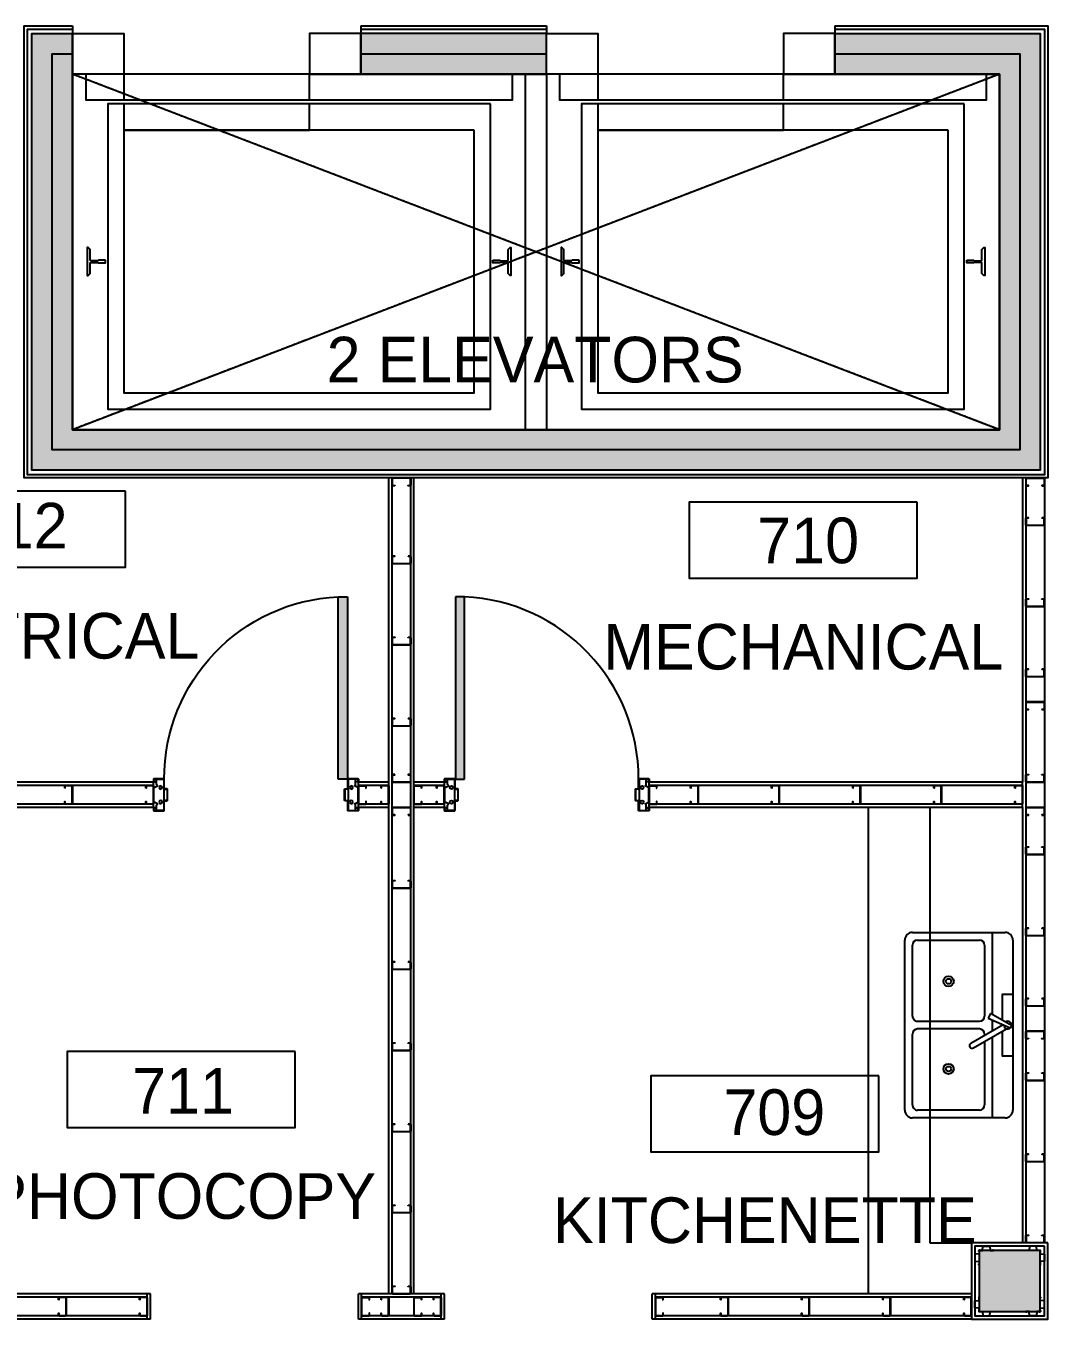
# Model space of a CAD drawing. Header units: millimetres. Extents: x 5414 to 278894, y 4264 to 146383.
# Drawn here: x 77562 to 82594, y 16113 to 22489 of the extents above; entities that cross this region are included whole.
import ezdxf
from ezdxf.enums import TextEntityAlignment as Align

# ---------------------------------------------------------------- set-up
doc = ezdxf.new("R2010")
doc.units = ezdxf.units.MM
doc.linetypes.add('Commercial Base Plan$0$ACAD_ISO02W100', pattern=[15, 12, -3])
for name, color, linetype in [('Commercial Base Plan$0$A-DR-INT', 6, 'Continuous'), ('Commercial Base Plan$0$A-GL-RMS-IDN', 6, 'Continuous'), ('Commercial Base Plan$0$A-PL-LAY-S', 6, 'Continuous'), ('Commercial Base Plan$0$H-PB-FIX', 6, 'Continuous')]:
    doc.layers.add(name, color=color, linetype=linetype)
doc.styles.add('Commercial Base Plan$0$STYLUS BT', font='stylu.ttf')

# ---------------------------------------------------------------- blocks, each defined once
blk = doc.blocks.new('Commercial Base Plan$0$wbFurringChanel 70x22')
blk.add_lwpolyline([(4.9, 2.6), (0.5, 2.6, 0.414214), (0, 2.1), (0, 0.5, 0.414214), (0.5, 0), (15.5, 0, 0.394412), (16, 0.5), (17.5, 21.5, -0.394412), (18, 22), (18.3, 22, -0.198912), (18.6, 21.9), (19.1, 21.4, 0.198912), (19.4, 21.3), (50.6, 21.3), (50.6, 21.3, 0.198912), (50.9, 21.4), (51.4, 21.9, -0.198912), (51.7, 22), (52, 22, -0.394412), (52.5, 21.5), (54, 0.5, 0.394412), (54.5, 0), (69.5, 0, 0.414214), (70, 0.5), (70, 1.5, 0.414214), (69.5, 2), (65, 2)], format="xyb")
blk = doc.blocks.new('Commercial Base Plan$0$wbDoorPlan 900x124(1010ro)')
for p, q in [((54.5, 976.1), (54.5, 77)), ((99.5, 976.1), (54.5, 976.1)), ((99.5, 77), (99.5, 976.1)), ((54.5, 77), (99.5, 77)), ((1, -34.6), (1, 34.5)), ((1009, -34.6), (1009, 34.5))]:
    blk.add_line(p, q)
for points in [[(9, 65), (2, 65, -0.414214), (1, 66), (1, 77, -0.414214), (2, 78), (50, 78, -0.414214), (51, 77), (51, 29, 0.414214), (52, 28), (66, 28, -0.414214), (67, 27), (67, -27, -0.414214), (66, -28), (52, -28, 0.414214), (51, -29), (51, -77, -0.414214), (50, -78), (2, -78, -0.414214), (1, -77), (1, -66, -0.414214), (2, -65), (9, -65), (9, -64), (2, -64, 0.414214), (0, -66), (0, -77, 0.414214), (2, -79), (50, -79, 0.414214), (52, -77), (52, -29), (66, -29, 0.414214), (68, -27), (68, 27, 0.414214), (66, 29), (52, 29), (52, 77, 0.414214), (50, 79), (2, 79, 0.414214), (0, 77), (0, 66, 0.414214), (2, 64), (9, 64)], [(1001, 65), (1008, 65, 0.414214), (1009, 66), (1009, 77, 0.414214), (1008, 78), (960, 78, 0.414214), (959, 77), (959, 29, -0.414214), (958, 28), (944, 28, 0.414214), (943, 27), (943, -27, 0.414214), (944, -28), (958, -28, -0.414214), (959, -29), (959, -77, 0.414214), (960, -78), (1008, -78, 0.414214), (1009, -77), (1009, -66, 0.414214), (1008, -65), (1001, -65), (1001, -64), (1008, -64, -0.414214), (1010, -66), (1010, -77, -0.414214), (1008, -79), (960, -79, -0.414214), (958, -77), (958, -29), (944, -29, -0.414214), (942, -27), (942, 27, -0.414214), (944, 29), (958, 29), (958, 77, -0.414214), (960, 79), (1008, 79, -0.414214), (1010, 77), (1010, 66, -0.414214), (1008, 64), (1001, 64)]]:
    blk.add_lwpolyline(points, format="xyb", close=True)
for points in [[(0, -34), (0, 34), (20, 45), (15, 51.5), (15, 77), (50, 77), (50, -77), (15, -77), (15, -51.5), (20, -45)], [(1010, -34), (1010, 34), (990, 45), (995, 51.5), (995, 77), (960, 77), (960, -77), (995, -77), (995, -51.5), (990, -45)]]:
    blk.add_lwpolyline(points, close=True)
for centre in [(35, 36), (975, 36), (35, -36), (975, -36)]:
    blk.add_circle(centre, 8)
blk.add_arc((58.9, 77.9), 899.1, 359.94192, 87.41192)
blk.add_solid([(54.5, 976.1), (99.5, 976.1), (54.5, 77), (99.5, 77)])
blk = doc.blocks.new('Commercial Base Plan$0$att.RoomName&Number')
blk.add_lwpolyline([(-7.5, 0), (7.5, 0), (7.5, 5), (-7.5, 5)], close=True)
at = {"style": 'Commercial Base Plan$0$STYLUS BT'}
for tag, p in [('ROOM_NAME', (0, 9.5)), ('ROOM', (0, 2.5))]:
    blk.add_attdef(tag, text='', height=3, dxfattribs=at).set_placement(p, align=Align.MIDDLE)
blk = doc.blocks.new('Commercial Base Plan$0$wbC_Stud 92x38')
blk.add_lwpolyline([(-13, 38), (-3, 38, -0.414214), (0, 35), (0, 3, -0.414214), (-3, 0), (-89, 0, -0.414214), (-92, 3), (-92, 35, -0.414214), (-89, 38), (-79, 38), (-79, 37), (-89, 37, 0.414214), (-91, 35), (-91, 3, 0.414214), (-89, 1), (-3, 1, 0.414214), (-1, 3), (-1, 35, 0.414214), (-3, 37), (-13, 37)], format="xyb", close=True)
blk = doc.blocks.new('Commercial Base Plan$0$Sink-double - 36 in top')
for p, q in [((2, -6.6), (-57.4, -110.2)), ((-34.8, -121.7), (14, -12.8)), ((-1.5, -48.2), (90.6, -207.7)), ((112.6, -195), (18.2, -31.6)), ((-457.2, -101.6), (-52.5, -101.6)), ((-57.4, -110.2), (-34.8, -121.7)), ((-25.8, -101.6), (29.3, -101.6)), ((58.7, -101.6), (457.2, -101.6)), ((-19.1, -469.9), (-19.1, -165.1)), ((19.1, -165.1), (19.1, -469.9))]:
    blk.add_line(p, q)
for points in [[(-419.1, 0), (419.1, 0)], [(-23.3, -50.8), (-152.4, -50.8), (-152.4, 0), (152.4, 0), (152.4, -50.8), (29.4, -50.8)], [(-457.2, -495.3), (-457.2, -38.1)], [(-0.2, -50.8), (-3, -50.8)], [(457.2, -38.1), (457.2, -495.3)], [(-419.1, -469.9), (-419.1, -165.1)], [(-393.7, -139.7), (-44.4, -139.7)], [(44.4, -139.7), (51.3, -139.7)], [(80.7, -139.7), (393.7, -139.7)], [(419.1, -165.1), (419.1, -469.9)], [(-44.4, -495.3), (-393.7, -495.3)], [(393.7, -495.3), (44.4, -495.3)], [(419.1, -533.4), (-419.1, -533.4)]]:
    blk.add_lwpolyline(points)
for centre, radius in [((-215.9, -317.5), 25.4), ((-215.9, -317.5), 12.7), ((215.9, -317.5), 25.4), ((215.9, -317.5), 12.7)]:
    blk.add_circle(centre, radius)
for centre, radius, start, end in [((-419.1, -38.1), 38.1, 90, 180), ((419.1, -38.1), 38.1, 0, 90), ((0, -25.4), 19.1, 269.2246, 216.2304), ((-393.7, -165.1), 25.4, 90, 180), ((-44.4, -165.1), 25.4, 0, 90), ((44.4, -165.1), 25.4, 90, 180), ((393.7, -165.1), 25.4, 0, 90), ((101.6, -201.4), 12.7, 210, 30), ((-419.1, -495.3), 38.1, 180, 270), ((-393.7, -469.9), 25.4, 180, 270), ((-44.4, -469.9), 25.4, 270, 0), ((44.4, -469.9), 25.4, 180, 270), ((393.7, -469.9), 25.4, 270, 0), ((419.1, -495.3), 38.1, 270, 0)]:
    blk.add_arc(centre, radius, start, end)

msp = doc.modelspace()

# ---------------------------------------------------------------- hatches: boundary and pattern name
at = {"layer": 'Commercial Base Plan$0$A-PL-LAY-S'}
h = msp.add_hatch(color=256, dxfattribs=at)
h.paths.add_polyline_path([(79214, 22251.2), (80129, 22251.2), (80129, 22451.2), (79214, 22451.2)], flags=17)
h.paths.add_polyline_path([(77792, 22251.2), (77792, 20498.2), (82364, 20498.2), (82364, 22251.2), (81551, 22251.2), (81551, 22451.2), (82564, 22451.2), (82564, 20298.2), (77592, 20298.2), (77592, 22451.2), (77792, 22451.2)])
msp.add_hatch(color=256, dxfattribs=at).paths.add_polyline_path([(82564, 16451.2), (82264, 16451.2), (82264, 16151.2), (82564, 16151.2)])
msp.add_hatch(color=256, dxfattribs=at).paths.add_polyline_path([(82564, 16451.2), (82264, 16451.2), (82264, 16151.2), (82564, 16151.2)])

# ---------------------------------------------------------------- linework, layer by layer
at = {"layer": 'Commercial Base Plan$0$A-DR-INT'}
msp.add_line((79352, 18760.2), (79352, 20260.2), dxfattribs=at)
at = {"layer": 'Commercial Base Plan$0$A-PL-LAY-S'}
for p, q in [((77792, 22489.2), (77792, 22451.2)), ((79214, 22489.2), (80129, 22489.2)), ((79214, 22489.2), (79214, 22451.2)), ((79214, 22473.2), (80129, 22473.2)), ((80129, 22489.2), (80129, 22451.2)), ((81551, 22489.2), (81551, 22451.2)), ((79368, 16237.2), (79368, 20260.2)), ((79460, 16237.2), (79460, 20260.2)), ((79476, 18760.2), (79476, 20260.2)), ((82478, 20260.2), (82478, 18760.2)), ((82494, 20260.2), (82494, 16489.2)), ((82586, 20260.2), (82586, 16489.2)), ((78192, 18760.2), (76350, 18760.2)), ((78192, 18636.2), (78192, 18760.2)), ((79352, 18760.2), (79202, 18760.2)), ((79202, 18636.2), (79202, 18760.2)), ((79352, 18636.2), (79352, 18760.2)), ((79626, 18760.2), (79476, 18760.2)), ((79476, 18636.2), (79476, 18760.2)), ((79626, 18636.2), (79626, 18760.2)), ((82478, 18760.2), (80636, 18760.2)), ((80636, 18636.2), (80636, 18760.2)), ((82478, 18636.2), (82478, 18760.2)), ((78192, 18744.2), (76350, 18744.2)), ((79352, 18744.2), (79202, 18744.2)), ((79626, 18744.2), (79476, 18744.2)), ((82478, 18744.2), (80636, 18744.2)), ((78192, 18652.2), (76350, 18652.2)), ((78192, 18636.2), (76350, 18636.2)), ((79352, 18652.2), (79202, 18652.2)), ((79352, 18636.2), (79202, 18636.2)), ((79352, 16237.2), (79352, 18636.2)), ((79626, 18652.2), (79476, 18652.2)), ((79476, 16237.2), (79476, 18636.2)), ((79626, 18636.2), (79476, 18636.2)), ((82478, 18652.2), (80636, 18652.2)), ((82478, 18636.2), (80636, 18636.2)), ((81716, 18636.2), (81716, 16237.2)), ((82021, 18636.2), (82021, 16489.2)), ((82478, 18636.2), (82478, 16489.2)), ((82021, 16489.2), (82226, 16489.2)), ((78177, 16237.2), (76602, 16237.2)), ((78161, 16221.2), (76602, 16221.2)), ((78161, 16113.2), (78161, 16237.2)), ((78177, 16113.2), (78177, 16237.2)), ((79352, 16237.2), (79202, 16237.2)), ((79202, 16113.2), (79202, 16237.2)), ((79218, 16113.2), (79218, 16237.2)), ((79610, 16221.2), (79218, 16221.2)), ((79476, 16237.2), (79352, 16237.2)), ((79626, 16237.2), (79476, 16237.2)), ((79610, 16113.2), (79610, 16237.2)), ((79626, 16113.2), (79626, 16237.2)), ((82226, 16237.2), (80651, 16237.2)), ((80651, 16113.2), (80651, 16237.2)), ((80667, 16113.2), (80667, 16237.2)), ((82226, 16221.2), (80667, 16221.2)), ((78161, 16129.2), (76602, 16129.2)), ((78177, 16113.2), (76602, 16113.2)), ((79626, 16113.2), (79202, 16113.2)), ((79610, 16129.2), (79218, 16129.2)), ((82226, 16113.2), (80651, 16113.2)), ((82226, 16129.2), (80667, 16129.2))]:
    msp.add_line(p, q, dxfattribs=at)
at = {"layer": 'Commercial Base Plan$0$A-PL-LAY-S', "linetype": 'Continuous'}
for p, q in [((82364, 20498.2), (77792, 22251.2)), ((82364, 22251.2), (77792, 20498.2))]:
    msp.add_line(p, q, dxfattribs=at)
at = {"layer": 'Commercial Base Plan$0$A-PL-LAY-S', "linetype": 'Commercial Base Plan$0$ACAD_ISO02W100'}
for p, q in [((82364, 20498.2), (77792, 22251.2)), ((82364, 22251.2), (77792, 20498.2))]:
    msp.add_line(p, q, dxfattribs=at)
at = {"layer": 'Commercial Base Plan$0$A-PL-LAY-S'}
for points in [[(81551, 22489.2), (82602, 22489.2), (82602, 20260.2), (77554, 20260.2), (77554, 22489.2), (77792, 22489.2)], [(81551, 22473.2), (82586, 22473.2), (82586, 20276.2), (77570, 20276.2), (77570, 22473.2), (77792, 22473.2)], [(81551, 22451.2), (81551, 22251.2), (82364, 22251.2), (82364, 20498.2), (77792, 20498.2), (77792, 22451.2)], [(79214, 22451.2), (79214, 22251.2), (80129, 22251.2), (80129, 22451.2)], [(81551, 22351.2), (82364, 22351.2), (82464, 22351.2), (82464, 20498.2), (82464, 20398.2), (77792, 20398.2), (77692, 20398.2), (77692, 22251.2), (77692, 22351.2), (77792, 22351.2)], [(79214, 22351.2), (80129, 22351.2)]]:
    msp.add_lwpolyline(points, dxfattribs=at)
for points in [[(77792, 22251.2), (77792, 20498.2), (82364, 20498.2), (82364, 22251.2), (81551, 22251.2), (81551, 22451.2), (82564, 22451.2), (82564, 20298.2), (77592, 20298.2), (77592, 22451.2), (77792, 22451.2)], [(79214, 22251.2), (80129, 22251.2), (80129, 22451.2), (79214, 22451.2)], [(82364, 22251.2), (77792, 22251.2), (77792, 20498.2), (82364, 20498.2)], [(82586, 16473.2), (82242, 16473.2), (82242, 16129.2), (82586, 16129.2)], [(82564, 16451.2), (82264, 16451.2), (82264, 16151.2), (82564, 16151.2)]]:
    msp.add_lwpolyline(points, close=True, dxfattribs=at)
at = {"layer": 'Commercial Base Plan$0$A-PL-LAY-S', "ltscale": 0.3}
for points in [[(77792, 22451.2), (78046, 22451.2), (78046, 22251.2), (77792, 22251.2)], [(77792, 22451.2), (78046, 22451.2), (78046, 22251.2), (77792, 22251.2)], [(79214, 22451.2), (78961, 22451.2), (78961, 22251.2), (79214, 22251.2)], [(79214, 22451.2), (78961, 22451.2), (78961, 22251.2), (79214, 22251.2)], [(80129, 22451.2), (80383, 22451.2), (80383, 22251.2), (80129, 22251.2)], [(80129, 22451.2), (80383, 22451.2), (80383, 22251.2), (80129, 22251.2)], [(81551, 22451.2), (81298, 22451.2), (81298, 22251.2), (81551, 22251.2)], [(81551, 22451.2), (81298, 22451.2), (81298, 22251.2), (81551, 22251.2)], [(77857, 22251.2), (77857, 22124.2), (79962, 22124.2), (79962, 22251.2)], [(77857, 22251.2), (77857, 22124.2), (79962, 22124.2), (79962, 22251.2)], [(78961, 22251.2), (78046, 22251.2), (78046, 22124.2), (78961, 22124.2)], [(78961, 22251.2), (78046, 22251.2), (78046, 22124.2), (78961, 22124.2)], [(80129, 20498.2), (80027, 20498.2), (80027, 22251.2), (80129, 22251.2)], [(80129, 20498.2), (80027, 20498.2), (80027, 22251.2), (80129, 22251.2)], [(82299, 22251.2), (80194, 22251.2), (80194, 22124.2), (82299, 22124.2)], [(82299, 22251.2), (80194, 22251.2), (80194, 22124.2), (82299, 22124.2)], [(81298, 22251.2), (80383, 22251.2), (80383, 22124.2), (81298, 22124.2)], [(81298, 22251.2), (80383, 22251.2), (80383, 22124.2), (81298, 22124.2)], [(79853, 22104.7), (77966, 22104.7), (77966, 20599.7), (79853, 20599.7)], [(79853, 22104.7), (77966, 22104.7), (77966, 20599.7), (79853, 20599.7)], [(78961, 22104.7), (78046, 22104.7), (78046, 21974.7), (78961, 21974.7)], [(78961, 22104.7), (78046, 22104.7), (78046, 21974.7), (78961, 21974.7)], [(82190, 22104.7), (80303, 22104.7), (80303, 20599.7), (82190, 20599.7)], [(82190, 22104.7), (80303, 22104.7), (80303, 20599.7), (82190, 20599.7)], [(81298, 22104.7), (80383, 22104.7), (80383, 21974.7), (81298, 21974.7)], [(81298, 22104.7), (80383, 22104.7), (80383, 21974.7), (81298, 21974.7)], [(79773, 21974.7), (78046, 21974.7), (78046, 20679.7), (79773, 20679.7)], [(79773, 21974.7), (78046, 21974.7), (78046, 20679.7), (79773, 20679.7)], [(82110, 21974.7), (80383, 21974.7), (80383, 20679.7), (82110, 20679.7)], [(82110, 21974.7), (80383, 21974.7), (80383, 20679.7), (82110, 20679.7)], [(77954, 21334.2), (77919.5, 21334.2), (77916.5, 21331.2), (77882, 21331.2), (77879, 21334.2), (77879, 21386.2), (77869, 21396.2), (77865, 21396.2), (77865, 21258.2), (77869, 21258.2), (77879, 21268.2), (77879, 21320.2), (77882, 21323.2), (77916.5, 21323.2), (77919.5, 21320.2), (77954, 21320.2)], [(77954, 21334.2), (77919.5, 21334.2), (77916.5, 21331.2), (77882, 21331.2), (77879, 21334.2), (77879, 21386.2), (77869, 21396.2), (77865, 21396.2), (77865, 21258.2), (77869, 21258.2), (77879, 21268.2), (77879, 21320.2), (77882, 21323.2), (77916.5, 21323.2), (77919.5, 21320.2), (77954, 21320.2)], [(79865, 21334.2), (79899.5, 21334.2), (79902.5, 21331.2), (79937, 21331.2), (79940, 21334.2), (79940, 21386.2), (79950, 21396.2), (79954, 21396.2), (79954, 21258.2), (79950, 21258.2), (79940, 21268.2), (79940, 21320.2), (79937, 21323.2), (79902.5, 21323.2), (79899.5, 21320.2), (79865, 21320.2)], [(79865, 21334.2), (79899.5, 21334.2), (79902.5, 21331.2), (79937, 21331.2), (79940, 21334.2), (79940, 21386.2), (79950, 21396.2), (79954, 21396.2), (79954, 21258.2), (79950, 21258.2), (79940, 21268.2), (79940, 21320.2), (79937, 21323.2), (79902.5, 21323.2), (79899.5, 21320.2), (79865, 21320.2)], [(80291, 21334.2), (80256.5, 21334.2), (80253.5, 21331.2), (80219, 21331.2), (80216, 21334.2), (80216, 21386.2), (80206, 21396.2), (80202, 21396.2), (80202, 21258.2), (80206, 21258.2), (80216, 21268.2), (80216, 21320.2), (80219, 21323.2), (80253.5, 21323.2), (80256.5, 21320.2), (80291, 21320.2)], [(80291, 21334.2), (80256.5, 21334.2), (80253.5, 21331.2), (80219, 21331.2), (80216, 21334.2), (80216, 21386.2), (80206, 21396.2), (80202, 21396.2), (80202, 21258.2), (80206, 21258.2), (80216, 21268.2), (80216, 21320.2), (80219, 21323.2), (80253.5, 21323.2), (80256.5, 21320.2), (80291, 21320.2)], [(82202, 21334.2), (82236.5, 21334.2), (82239.5, 21331.2), (82274, 21331.2), (82277, 21334.2), (82277, 21386.2), (82287, 21396.2), (82291, 21396.2), (82291, 21258.2), (82287, 21258.2), (82277, 21268.2), (82277, 21320.2), (82274, 21323.2), (82239.5, 21323.2), (82236.5, 21320.2), (82202, 21320.2)], [(82202, 21334.2), (82236.5, 21334.2), (82239.5, 21331.2), (82274, 21331.2), (82277, 21334.2), (82277, 21386.2), (82287, 21396.2), (82291, 21396.2), (82291, 21258.2), (82287, 21258.2), (82277, 21268.2), (82277, 21320.2), (82274, 21323.2), (82239.5, 21323.2), (82236.5, 21320.2), (82202, 21320.2)]]:
    msp.add_lwpolyline(points, close=True, dxfattribs=at)
at = {"layer": 'Commercial Base Plan$0$A-PL-LAY-S', "linetype": 'Continuous'}
msp.add_lwpolyline([(82602, 16489.2), (82226, 16489.2), (82226, 16113.2), (82602, 16113.2)], close=True, dxfattribs=at)

# ---------------------------------------------------------------- block references
at = {"layer": 'Commercial Base Plan$0$A-DR-INT', "xscale": -1}
msp.add_blockref('Commercial Base Plan$0$wbDoorPlan 900x124(1010ro)', (79202, 18698.2), dxfattribs=at)
at = {"layer": 'Commercial Base Plan$0$A-DR-INT'}
msp.add_blockref('Commercial Base Plan$0$wbDoorPlan 900x124(1010ro)', (79626, 18698.2), dxfattribs=at)
at = {"layer": 'Commercial Base Plan$0$A-GL-RMS-IDN'}
ref = msp.add_blockref('Commercial Base Plan$0$att.RoomName&Number', (77490.1, 20194.8), dxfattribs=dict(at, xscale=75, yscale=75, zscale=75, rotation=180))
ref.add_attrib('ROOM', '712', dxfattribs={"layer": '0', "height": 225, "style": 'Commercial Base Plan$0$STYLUS BT'}).set_placement((77516.9, 20026.8), align=Align.MIDDLE)
ref.add_attrib('ROOM_NAME', 'ELECTRICAL', dxfattribs={"layer": '0', "height": 225, "style": 'Commercial Base Plan$0$STYLUS BT'}).set_placement((77490.1, 19482.3), align=Align.MIDDLE)
ref = msp.add_blockref('Commercial Base Plan$0$att.RoomName&Number', (81396, 20140.8), dxfattribs=dict(at, xscale=75, yscale=75, zscale=75, rotation=180))
ref.add_attrib('ROOM', '710', dxfattribs={"layer": '0', "height": 225, "style": 'Commercial Base Plan$0$STYLUS BT'}).set_placement((81420.2, 19952.5), align=Align.MIDDLE)
ref.add_attrib('ROOM_NAME', 'MECHANICAL', dxfattribs={"layer": '0', "height": 225, "style": 'Commercial Base Plan$0$STYLUS BT'}).set_placement((81396, 19428.3), align=Align.MIDDLE)
ref = msp.add_blockref('Commercial Base Plan$0$att.RoomName&Number', (78328.1, 17432.7), dxfattribs=dict(at, xscale=75, yscale=75, zscale=75, rotation=180))
ref.add_attrib('ROOM', '711', dxfattribs={"layer": '0', "height": 225, "style": 'Commercial Base Plan$0$STYLUS BT'}).set_placement((78337.3, 17238.9), align=Align.MIDDLE)
ref.add_attrib('ROOM_NAME', 'PHOTOCOPY', dxfattribs={"layer": '0', "height": 225, "style": 'Commercial Base Plan$0$STYLUS BT'}).set_placement((78328.1, 16720.2), align=Align.MIDDLE)
ref = msp.add_blockref('Commercial Base Plan$0$att.RoomName&Number', (81206.7, 17313.4), dxfattribs=dict(at, xscale=75, yscale=75, zscale=75, rotation=180))
ref.add_attrib('ROOM', '709', dxfattribs={"layer": '0', "height": 225, "style": 'Commercial Base Plan$0$STYLUS BT'}).set_placement((81253.2, 17133.7), align=Align.MIDDLE)
ref.add_attrib('ROOM_NAME', 'KITCHENETTE', dxfattribs={"layer": '0', "height": 225, "style": 'Commercial Base Plan$0$STYLUS BT'}).set_placement((81206.7, 16600.9), align=Align.MIDDLE)
at = {"layer": 'Commercial Base Plan$0$A-PL-LAY-S'}
for name, p, rotation in [('Commercial Base Plan$0$wbC_Stud 92x38', (79368, 20260.2), 180), ('Commercial Base Plan$0$wbC_Stud 92x38', (77792, 18744.2), 90.00000000000001), ('Commercial Base Plan$0$wbC_Stud 92x38', (78192, 18744.2), 90.00000000000001), ('Commercial Base Plan$0$wbC_Stud 92x38', (79352, 18744.2), 90.00000000000001), ('Commercial Base Plan$0$wbC_Stud 92x38', (79626, 18744.2), 90.00000000000001), ('Commercial Base Plan$0$wbC_Stud 92x38', (80878, 18744.2), 90.00000000000001), ('Commercial Base Plan$0$wbC_Stud 92x38', (81278, 18744.2), 90.00000000000001), ('Commercial Base Plan$0$wbC_Stud 92x38', (81678, 18744.2), 90.00000000000001), ('Commercial Base Plan$0$wbC_Stud 92x38', (82078, 18744.2), 90.00000000000001), ('Commercial Base Plan$0$wbC_Stud 92x38', (82478, 18744.2), 90.00000000000001), ('Commercial Base Plan$0$wbC_Stud 92x38', (82494, 17533.2), 180), ('Commercial Base Plan$0$wbFurringChanel 70x22', (82564, 16451.2), 270), ('Commercial Base Plan$0$wbC_Stud 92x38', (77761, 16221.2), 90.00000000000001), ('Commercial Base Plan$0$wbC_Stud 92x38', (78161, 16221.2), 90.00000000000001), ('Commercial Base Plan$0$wbC_Stud 92x38', (79352, 16221.2), 90.00000000000001), ('Commercial Base Plan$0$wbC_Stud 92x38', (79610, 16221.2), 90.00000000000001), ('Commercial Base Plan$0$wbC_Stud 92x38', (81026, 16221.2), 90.00000000000001), ('Commercial Base Plan$0$wbC_Stud 92x38', (81426, 16221.2), 90.00000000000001), ('Commercial Base Plan$0$wbC_Stud 92x38', (81826, 16221.2), 90.00000000000001), ('Commercial Base Plan$0$wbC_Stud 92x38', (82226, 16221.2), 90.00000000000001), ('Commercial Base Plan$0$wbFurringChanel 70x22', (82264, 16151.2), 90.00000000000001), ('Commercial Base Plan$0$wbFurringChanel 70x22', (82564, 16151.2), 180)]:
    msp.add_blockref(name, p, dxfattribs=dict(at, rotation=rotation))
at = {"layer": 'Commercial Base Plan$0$A-PL-LAY-S', "xscale": -1}
for name, p, rotation in [('Commercial Base Plan$0$wbC_Stud 92x38', (82586, 20260.2), 180), ('Commercial Base Plan$0$wbC_Stud 92x38', (82586, 19156.2), 180), ('Commercial Base Plan$0$wbC_Stud 92x38', (79202, 18743.8), 270), ('Commercial Base Plan$0$wbC_Stud 92x38', (79476, 18743.8), 270), ('Commercial Base Plan$0$wbC_Stud 92x38', (80636, 18743.8), 270), ('Commercial Base Plan$0$wbC_Stud 92x38', (79460, 18636.2), 180), ('Commercial Base Plan$0$wbC_Stud 92x38', (82586, 18636.2), 180), ('Commercial Base Plan$0$wbFurringChanel 70x22', (82264, 16451.2), 90), ('Commercial Base Plan$0$wbC_Stud 92x38', (79218, 16221.2), 270), ('Commercial Base Plan$0$wbC_Stud 92x38', (79476, 16221.2), 270), ('Commercial Base Plan$0$wbC_Stud 92x38', (80667, 16220.8), 270), ('Commercial Base Plan$0$wbFurringChanel 70x22', (82564, 16151.2), 270), ('Commercial Base Plan$0$wbFurringChanel 70x22', (82264, 16151.2), 180)]:
    msp.add_blockref(name, p, dxfattribs=dict(at, rotation=rotation))
at = {"layer": 'Commercial Base Plan$0$A-PL-LAY-S'}
for name, p in [('Commercial Base Plan$0$wbC_Stud 92x38', (82586, 20026.2)), ('Commercial Base Plan$0$wbC_Stud 92x38', (79460, 19837.2)), ('Commercial Base Plan$0$wbC_Stud 92x38', (82586, 19626.2)), ('Commercial Base Plan$0$wbC_Stud 92x38', (79460, 19437.2)), ('Commercial Base Plan$0$wbC_Stud 92x38', (82586, 19280.2)), ('Commercial Base Plan$0$wbC_Stud 92x38', (79460, 19037.2)), ('Commercial Base Plan$0$wbC_Stud 92x38', (82586, 18760.2)), ('Commercial Base Plan$0$wbC_Stud 92x38', (82586, 18403.2)), ('Commercial Base Plan$0$wbC_Stud 92x38', (79460, 18237.2)), ('Commercial Base Plan$0$wbC_Stud 92x38', (82586, 18003.2)), ('Commercial Base Plan$0$wbC_Stud 92x38', (79460, 17837.2)), ('Commercial Base Plan$0$wbC_Stud 92x38', (82586, 17656.2)), ('Commercial Base Plan$0$wbC_Stud 92x38', (79460, 17437.2)), ('Commercial Base Plan$0$wbC_Stud 92x38', (82586, 17289.2)), ('Commercial Base Plan$0$wbC_Stud 92x38', (79460, 17037.2)), ('Commercial Base Plan$0$wbC_Stud 92x38', (82586, 16889.2)), ('Commercial Base Plan$0$wbC_Stud 92x38', (79460, 16637.2)), ('Commercial Base Plan$0$wbC_Stud 92x38', (82586, 16489.2)), ('Commercial Base Plan$0$wbFurringChanel 70x22', (82264, 16451.2)), ('Commercial Base Plan$0$wbC_Stud 92x38', (79460, 16237.2))]:
    msp.add_blockref(name, p, dxfattribs=at)
at = {"layer": 'Commercial Base Plan$0$A-PL-LAY-S', "xscale": -1}
for name, p in [('Commercial Base Plan$0$wbC_Stud 92x38', (79368, 18760.2)), ('Commercial Base Plan$0$wbFurringChanel 70x22', (82564, 16451.2))]:
    msp.add_blockref(name, p, dxfattribs=at)
at = {"layer": 'Commercial Base Plan$0$H-PB-FIX', "rotation": 270}
msp.add_blockref('Commercial Base Plan$0$Sink-double - 36 in top', (82430, 17562.7), dxfattribs=at)

# ---------------------------------------------------------------- texts
at = {"layer": 'Commercial Base Plan$0$A-GL-RMS-IDN', "style": 'Commercial Base Plan$0$STYLUS BT'}
msp.add_text('2 ELEVATORS', height=225, dxfattribs=at).set_placement((80073.8, 20731.3), align=Align.CENTER)

doc.saveas('drawing.dxf')
